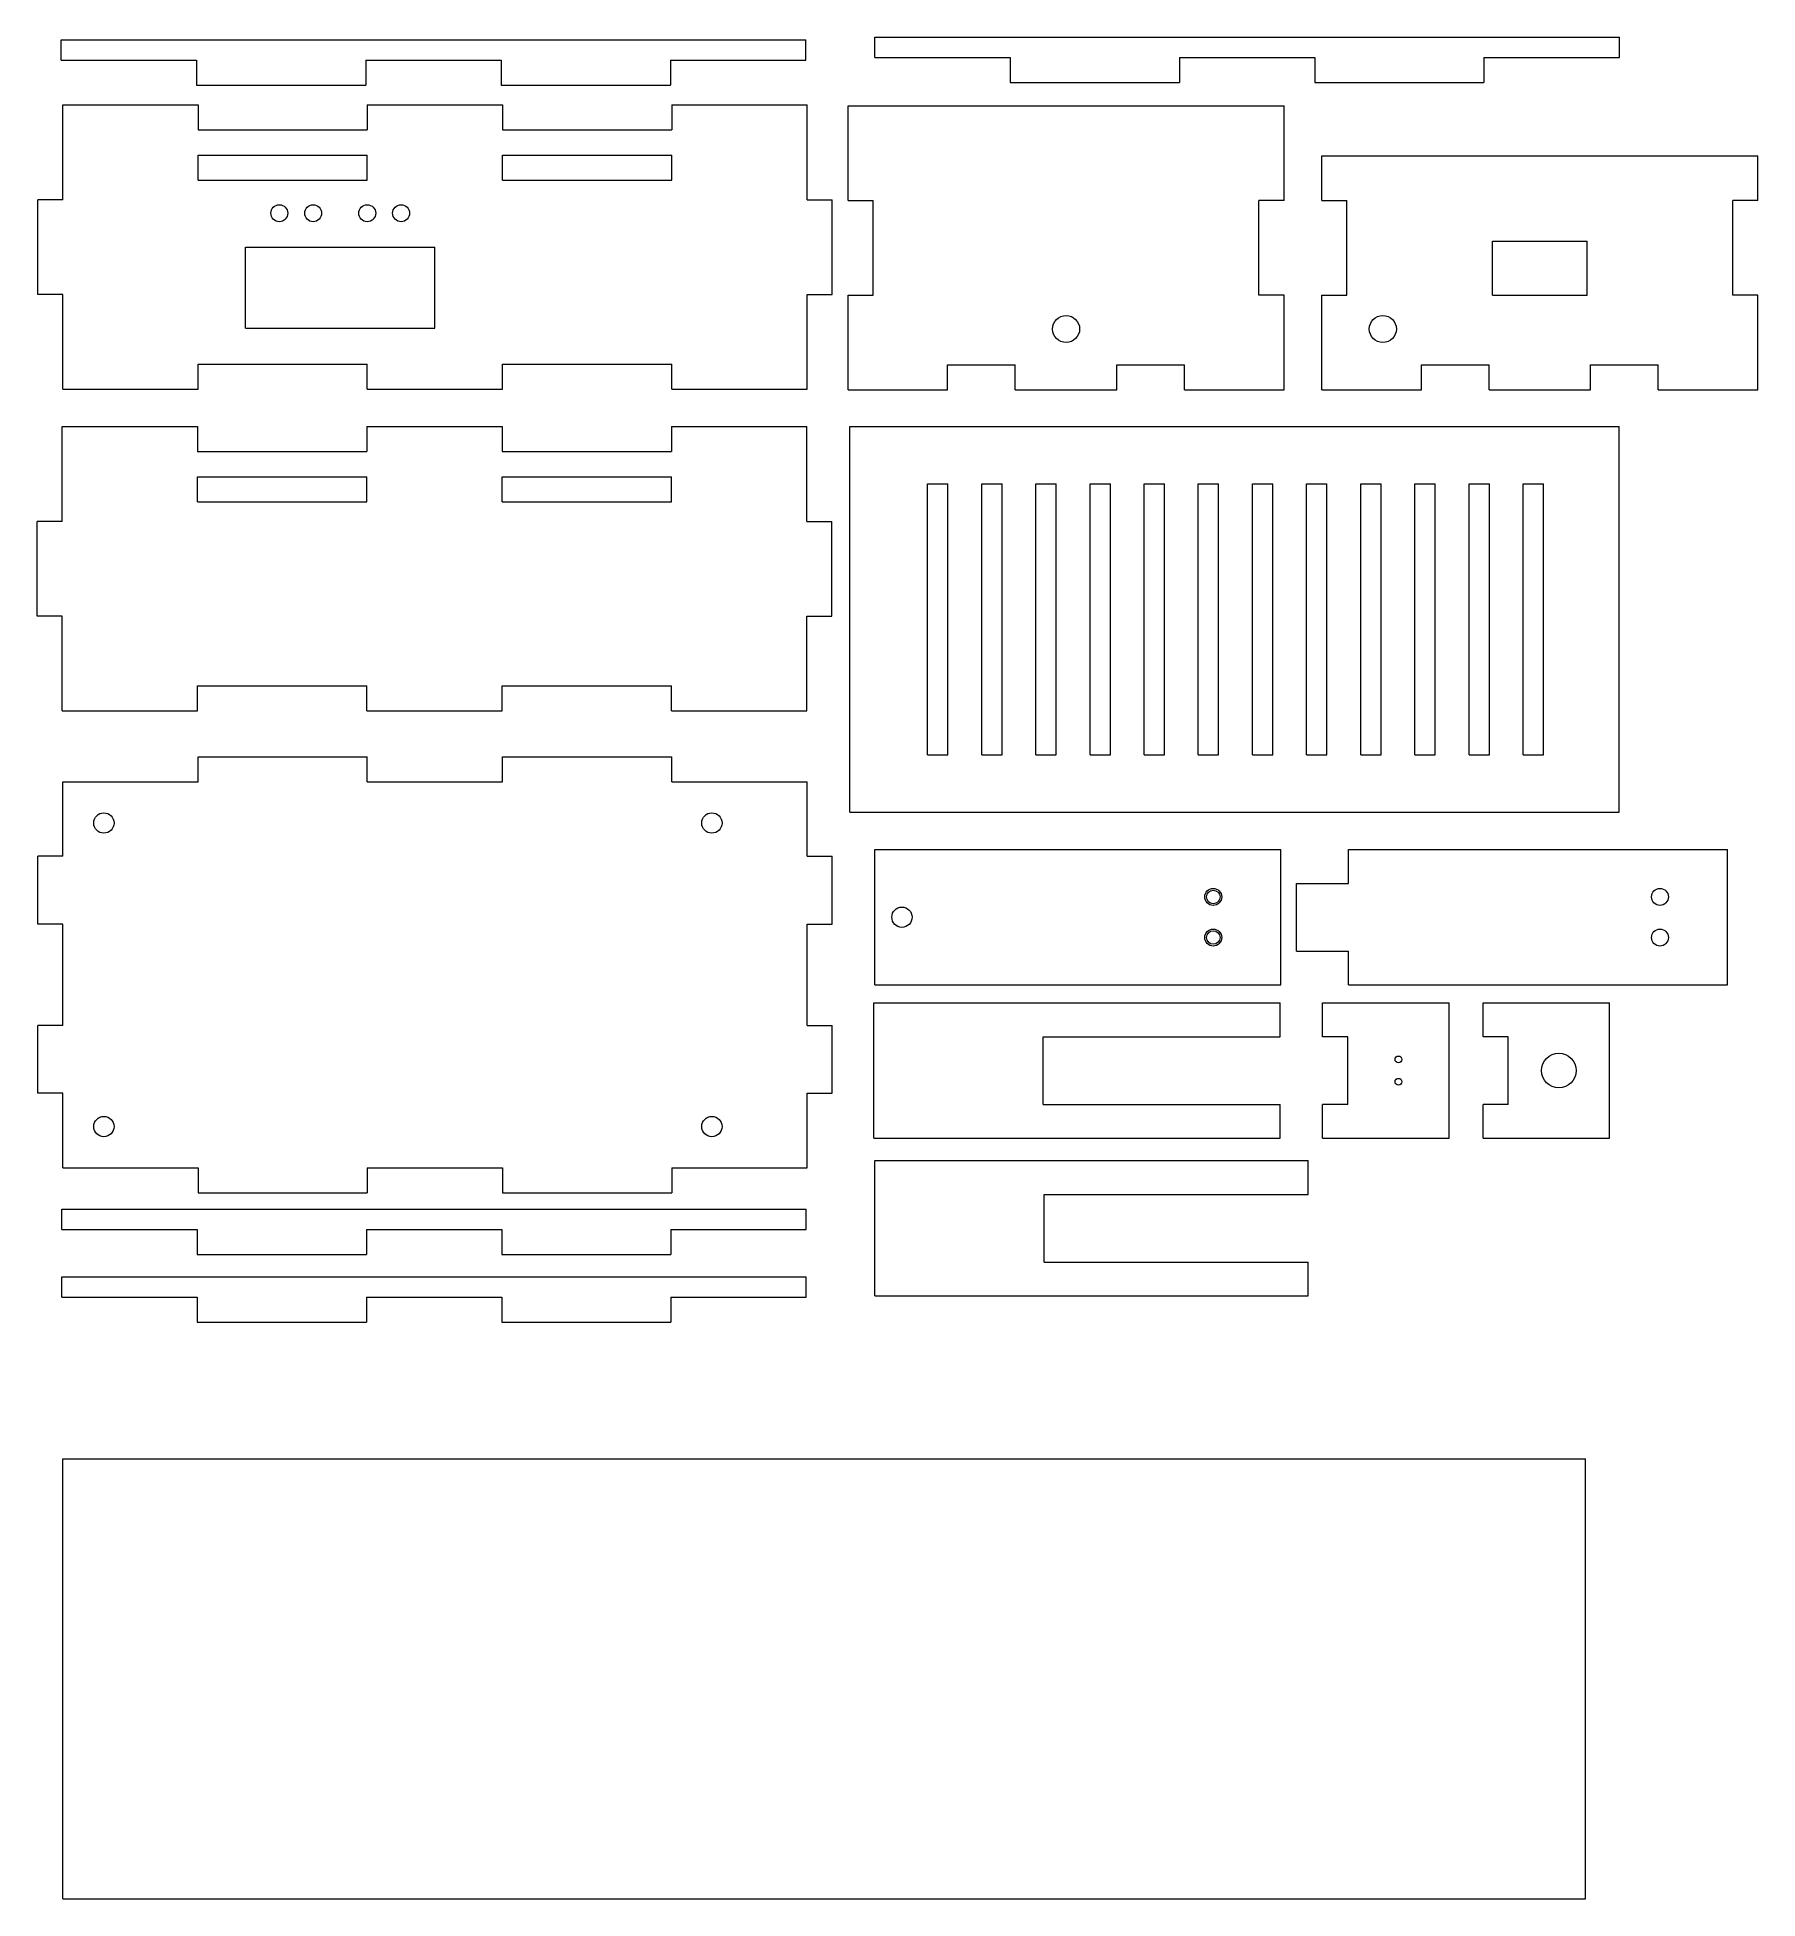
# Model space of a CAD drawing. Header units: millimetres. Extents: x -4 to 250, y -265 to 10.
import ezdxf

# ---------------------------------------------------------------- set-up
doc = ezdxf.new("R2010")
doc.units = ezdxf.units.MM
doc.layers.get('0').update_dxf_attribs({"lineweight": 13, "true_color": 0x000000})

# ---------------------------------------------------------------- blocks, each defined once
blk = doc.blocks.new('блок 3')
for p, q in [((0, 8), (14, 8)), ((0, 0), (0, 8)), ((14, 0), (14, 8)), ((0, 0), (14, 0))]:
    blk.add_line(p, q)
blk = doc.blocks.new('блок 6')
for p, q in [((0, -40), (0, 0)), ((0, 0), (3, 0)), ((3, -40), (3, 0)), ((0, -40), (3, -40))]:
    blk.add_line(p, q)
blk = doc.blocks.new('блок 7')
for p in [(0, 0), (8, 0)]:
    blk.add_blockref('блок 6', p)
blk = doc.blocks.new('блок 8')
for name, p in [('блок 7', (0, 0)), ('блок 6', (16, 0)), ('блок 6', (24, 0)), ('блок 6', (32, 0)), ('блок 6', (40, 0)), ('блок 6', (48, 0)), ('блок 6', (56, 0)), ('блок 6', (64, 0)), ('блок 6', (72, 0)), ('блок 6', (80, 0)), ('блок 6', (88, 0))]:
    blk.add_blockref(name, p)
blk = doc.blocks.new('блок 12')
for p, q in [((0, 0), (25, 0)), ((0, -3.7), (0, 0)), ((25, -3.7), (25, 0)), ((0, -3.7), (25, -3.7))]:
    blk.add_line(p, q)
blk = doc.blocks.new('блок 13')
for p, q in [((0, 0), (25, 0)), ((0, -3.7), (0, 0)), ((25, -3.7), (25, 0)), ((45, 0), (70, 0)), ((45, -3.7), (45, 0)), ((70, -3.7), (70, 0)), ((0, -3.7), (25, -3.7)), ((45, -3.7), (70, -3.7))]:
    blk.add_line(p, q)

msp = doc.modelspace()

# ---------------------------------------------------------------- linework, layer by layer
for p, q in [((-0.22, 6.61), (-0.22, 9.61)), ((-0.22, 9.61), (109.78, 9.61)), ((109.78, 6.61), (109.78, 9.61)), ((120, 7), (120, 10)), ((120, 10), (230, 10)), ((230, 7), (230, 10)), ((-0.22, 6.61), (19.78, 6.61)), ((19.78, 6.61), (19.78, 2.91)), ((44.78, 6.61), (64.78, 6.61)), ((44.78, 6.61), (44.78, 2.91)), ((64.78, 6.61), (64.78, 2.91)), ((89.78, 6.61), (109.78, 6.61)), ((89.78, 6.61), (89.78, 2.91)), ((120, 7), (140, 7)), ((140, 7), (140, 3.3)), ((165, 7), (185, 7)), ((165, 7), (165, 3.3)), ((185, 7), (185, 3.3)), ((210, 7), (230, 7)), ((210, 7), (210, 3.3)), ((19.78, 2.91), (44.78, 2.91)), ((64.78, 2.91), (89.78, 2.91)), ((140, 3.3), (165, 3.3)), ((185, 3.3), (210, 3.3)), ((0, -14), (0, 0)), ((0, 0), (20, 0)), ((90, 0), (110, 0)), ((110, -14), (110, 0)), ((20, 0), (20, -3.7)), ((45, 0), (65, 0)), ((45, 0), (45, -3.7)), ((65, 0), (65, -3.7)), ((90, 0), (90, -3.7)), ((116.05, -14.11), (116.05, -0.11)), ((116.05, -0.11), (180.45, -0.11)), ((180.45, -14.11), (180.45, -0.11)), ((20, -3.7), (45, -3.7)), ((65, -3.7), (90, -3.7)), ((20, -7.4), (45, -7.4)), ((20, -11.1), (20, -7.4)), ((45, -11.1), (45, -7.4)), ((186.05, -14.11), (186.05, -7.51)), ((186.05, -7.51), (250.45, -7.51)), ((250.45, -14.11), (250.45, -7.51)), ((20, -11.1), (45, -11.1)), ((0, -14), (-3.7, -14)), ((-3.7, -28), (-3.7, -14)), ((110, -14), (113.7, -14)), ((113.7, -28), (113.7, -14)), ((116.05, -14.11), (119.75, -14.11)), ((119.75, -28.11), (119.75, -14.11)), ((180.45, -14.11), (176.75, -14.11)), ((176.75, -28.11), (176.75, -14.11)), ((186.05, -14.11), (189.75, -14.11)), ((189.75, -28.11), (189.75, -14.11)), ((250.45, -14.11), (246.75, -14.11)), ((246.75, -28.11), (246.75, -14.11)), ((27, -21), (55, -21)), ((27, -33), (27, -21)), ((55, -33), (55, -21)), ((0, -28), (-3.7, -28)), ((0, -42), (0, -28)), ((110, -42), (110, -28)), ((110, -28), (113.7, -28)), ((116.05, -42.11), (116.05, -28.11)), ((116.05, -28.11), (119.75, -28.11)), ((180.45, -28.11), (176.75, -28.11)), ((180.45, -42.11), (180.45, -28.11)), ((186.05, -42.11), (186.05, -28.11)), ((186.05, -28.11), (189.75, -28.11)), ((250.45, -28.11), (246.75, -28.11)), ((250.45, -42.11), (250.45, -28.11)), ((27, -33), (55, -33)), ((20, -42), (20, -38.3)), ((20, -38.3), (45, -38.3)), ((45, -42), (45, -38.3)), ((65, -42), (65, -38.3)), ((65, -38.3), (90, -38.3)), ((90, -42), (90, -38.3)), ((130.75, -42.11), (130.75, -38.41)), ((130.75, -38.41), (140.75, -38.41)), ((140.75, -42.11), (140.75, -38.41)), ((155.75, -42.11), (155.75, -38.41)), ((155.75, -38.41), (165.75, -38.41)), ((165.75, -42.11), (165.75, -38.41)), ((200.75, -42.11), (200.75, -38.41)), ((200.75, -38.41), (210.75, -38.41)), ((210.75, -42.11), (210.75, -38.41)), ((225.75, -42.11), (225.75, -38.41)), ((225.75, -38.41), (235.75, -38.41)), ((235.75, -42.11), (235.75, -38.41)), ((0, -42), (20, -42)), ((45, -42), (65, -42)), ((90, -42), (110, -42)), ((116.05, -42.11), (130.75, -42.11)), ((140.75, -42.11), (155.75, -42.11)), ((165.75, -42.11), (180.45, -42.11)), ((186.05, -42.11), (200.75, -42.11)), ((210.75, -42.11), (225.75, -42.11)), ((235.75, -42.11), (250.45, -42.11)), ((-0.07, -61.52), (-0.07, -47.52)), ((-0.07, -47.52), (19.93, -47.52)), ((19.93, -47.52), (19.93, -51.22)), ((44.93, -47.52), (64.93, -47.52)), ((44.93, -47.52), (44.93, -51.22)), ((64.93, -47.52), (64.93, -51.22)), ((89.93, -47.52), (109.93, -47.52)), ((89.93, -47.52), (89.93, -51.22)), ((109.93, -61.52), (109.93, -47.52)), ((116.29, -47.49), (229.99, -47.49)), ((116.29, -104.49), (116.29, -47.49)), ((229.99, -104.49), (229.99, -47.49)), ((19.93, -51.22), (44.93, -51.22)), ((64.93, -51.22), (89.93, -51.22)), ((-0.07, -61.52), (-3.77, -61.52)), ((-3.77, -75.52), (-3.77, -61.52)), ((109.93, -61.52), (113.63, -61.52)), ((113.63, -75.52), (113.63, -61.52)), ((-0.07, -75.52), (-3.77, -75.52)), ((-0.07, -89.52), (-0.07, -75.52)), ((109.93, -89.52), (109.93, -75.52)), ((109.93, -75.52), (113.63, -75.52)), ((19.93, -89.52), (19.93, -85.82)), ((19.93, -85.82), (44.93, -85.82)), ((44.93, -89.52), (44.93, -85.82)), ((64.93, -89.52), (64.93, -85.82)), ((64.93, -85.82), (89.93, -85.82)), ((89.93, -89.52), (89.93, -85.82)), ((-0.07, -89.52), (19.93, -89.52)), ((44.93, -89.52), (64.93, -89.52)), ((89.93, -89.52), (109.93, -89.52)), ((20, -100), (20, -96.3)), ((20, -96.3), (45, -96.3)), ((45, -100), (45, -96.3)), ((65, -100), (65, -96.3)), ((65, -96.3), (90, -96.3)), ((90, -100), (90, -96.3)), ((0, -100), (20, -100)), ((0, -111), (0, -100)), ((45, -100), (65, -100)), ((90, -100), (110, -100)), ((110, -111), (110, -100)), ((116.29, -104.49), (229.99, -104.49)), ((120, -130), (120, -110)), ((120, -110), (180, -110)), ((180, -130), (180, -110)), ((190, -110), (246, -110)), ((190, -115), (190, -110)), ((246, -130), (246, -110)), ((0, -111), (-3.7, -111)), ((-3.7, -121), (-3.7, -111)), ((110, -111), (113.7, -111)), ((113.7, -121), (113.7, -111)), ((182.3, -115), (190, -115)), ((182.3, -125), (182.3, -115)), ((0, -121), (-3.7, -121)), ((0, -136), (0, -121)), ((110, -121), (113.7, -121)), ((110, -136), (110, -121)), ((182.3, -125), (190, -125)), ((190, -130), (190, -125)), ((120, -130), (180, -130)), ((190, -130), (246, -130)), ((119.86, -152.65), (119.86, -132.65)), ((119.86, -132.65), (179.86, -132.65)), ((179.86, -137.65), (179.86, -132.65)), ((186.16, -137.65), (186.16, -132.65)), ((186.16, -132.65), (204.86, -132.65)), ((204.86, -152.65), (204.86, -132.65)), ((209.86, -137.65), (209.86, -132.65)), ((209.86, -132.65), (228.56, -132.65)), ((228.56, -152.65), (228.56, -132.65)), ((0, -136), (-3.7, -136)), ((-3.7, -146), (-3.7, -136)), ((110, -136), (113.7, -136)), ((113.7, -146), (113.7, -136)), ((144.86, -137.65), (179.86, -137.65)), ((144.86, -147.65), (144.86, -137.65)), ((189.86, -137.65), (186.16, -137.65)), ((189.86, -147.65), (189.86, -137.65)), ((213.56, -137.65), (209.86, -137.65)), ((213.56, -147.65), (213.56, -137.65)), ((0, -146), (-3.7, -146)), ((0, -157), (0, -146)), ((110, -146), (113.7, -146)), ((110, -157), (110, -146)), ((144.86, -147.65), (179.86, -147.65)), ((179.86, -152.65), (179.86, -147.65)), ((186.16, -152.65), (186.16, -147.65)), ((189.86, -147.65), (186.16, -147.65)), ((209.86, -152.65), (209.86, -147.65)), ((213.56, -147.65), (209.86, -147.65)), ((119.86, -152.65), (179.86, -152.65)), ((186.16, -152.65), (204.86, -152.65)), ((209.86, -152.65), (228.56, -152.65)), ((120, -175.94), (120, -155.94)), ((120, -155.94), (184, -155.94)), ((184, -160.94), (184, -155.94)), ((0, -157), (20, -157)), ((20, -157), (20, -160.7)), ((45, -157), (65, -157)), ((45, -157), (45, -160.7)), ((65, -157), (65, -160.7)), ((90, -157), (110, -157)), ((90, -157), (90, -160.7)), ((20, -160.7), (45, -160.7)), ((65, -160.7), (90, -160.7)), ((145, -160.94), (184, -160.94)), ((145, -170.94), (145, -160.94)), ((-0.14, -166.12), (-0.14, -163.12)), ((-0.14, -163.12), (109.86, -163.12)), ((109.86, -166.12), (109.86, -163.12)), ((-0.14, -166.12), (19.86, -166.12)), ((19.86, -166.12), (19.86, -169.82)), ((44.86, -166.12), (64.86, -166.12)), ((44.86, -166.12), (44.86, -169.82)), ((64.86, -166.12), (64.86, -169.82)), ((89.86, -166.12), (109.86, -166.12)), ((89.86, -166.12), (89.86, -169.82)), ((19.86, -169.82), (44.86, -169.82)), ((64.86, -169.82), (89.86, -169.82)), ((-0.14, -176.12), (-0.14, -173.12)), ((-0.14, -173.12), (109.86, -173.12)), ((109.86, -176.12), (109.86, -173.12)), ((145, -170.94), (184, -170.94)), ((184, -175.94), (184, -170.94)), ((120, -175.94), (184, -175.94)), ((-0.14, -176.12), (19.86, -176.12)), ((19.86, -176.12), (19.86, -179.82)), ((44.86, -176.12), (64.86, -176.12)), ((44.86, -176.12), (44.86, -179.82)), ((64.86, -176.12), (64.86, -179.82)), ((89.86, -176.12), (109.86, -176.12)), ((89.86, -176.12), (89.86, -179.82)), ((19.86, -179.82), (44.86, -179.82)), ((64.86, -179.82), (89.86, -179.82)), ((0, -200), (225, -200)), ((0, -265), (0, -200)), ((225, -265), (225, -200)), ((0, -265), (225, -265))]:
    msp.add_line(p, q)
for centre, radius in [((32, -16), 1.25), ((37, -16), 1.25), ((45, -16), 1.25), ((50, -16), 1.25), ((148.25, -33.11), 2), ((195.05, -33.11), 2), ((6.08, -106.08), 1.5), ((95.92, -106.08), 1.5), ((170, -117), 1.25), ((170, -117), 1), ((236, -117), 1.25), ((124, -120), 1.5), ((170, -123), 1.25), ((170, -123), 1), ((236, -123), 1.25), ((221.06, -142.65), 2.55), ((197.36, -141), 0.5), ((197.36, -144.3), 0.5), ((6.08, -150.92), 1.5), ((95.92, -150.92), 1.5)]:
    msp.add_circle(centre, radius)

# ---------------------------------------------------------------- block references
for name, p in [('блок 12', (65, -7.4)), ('блок 3', (211.25, -28.11)), ('блок 13', (19.93, -54.92)), ('блок 8', (127.79, -55.99))]:
    msp.add_blockref(name, p)

doc.saveas('drawing.dxf')
